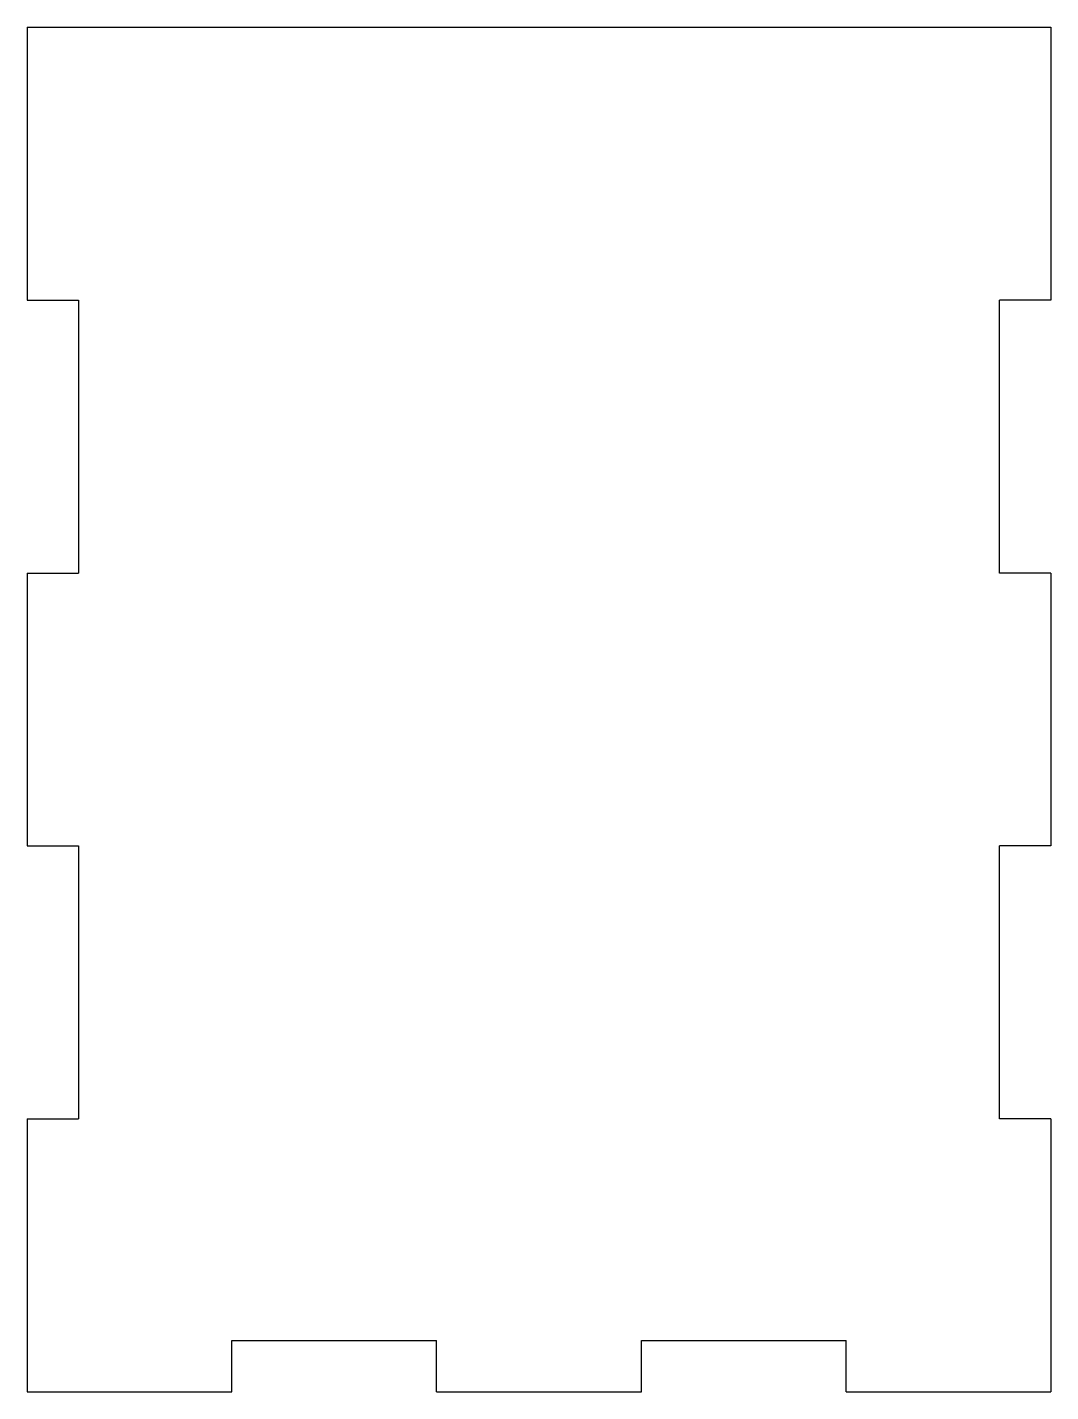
# Model space of a CAD drawing. Extents: x -30 to 30, y 0 to 80.
import ezdxf

# ---------------------------------------------------------------- set-up
doc = ezdxf.new("R2010")
doc.units = 0
doc.layers.add('VISIBLE', color=7, linetype='CONTINUOUS')

msp = doc.modelspace()

# ---------------------------------------------------------------- linework, layer by layer
at = {"layer": 'VISIBLE'}
for p, q in [((-30, 80), (30, 80)), ((-30, 80), (-30, 64)), ((30, 80), (30, 64)), ((-30, 64), (-27, 64)), ((-27, 64), (-27, 48)), ((27, 48), (27, 64)), ((30, 64), (27, 64)), ((-30, 48), (-27, 48)), ((-30, 48), (-30, 32)), ((30, 48), (27, 48)), ((30, 48), (30, 32)), ((-30, 32), (-27, 32)), ((-27, 32), (-27, 16)), ((27, 16), (27, 32)), ((30, 32), (27, 32)), ((-30, 16), (-27, 16)), ((-30, 16), (-30, 0)), ((30, 16), (27, 16)), ((30, 16), (30, 0)), ((-18, 0), (-18, 3)), ((-18, 3), (-6, 3)), ((-6, 0), (-6, 3)), ((6, 0), (6, 3)), ((6, 3), (18, 3)), ((18, 0), (18, 3)), ((-30, 0), (-18, 0)), ((-6, 0), (6, 0)), ((18, 0), (30, 0))]:
    msp.add_line(p, q, dxfattribs=at)

doc.saveas('drawing.dxf')
